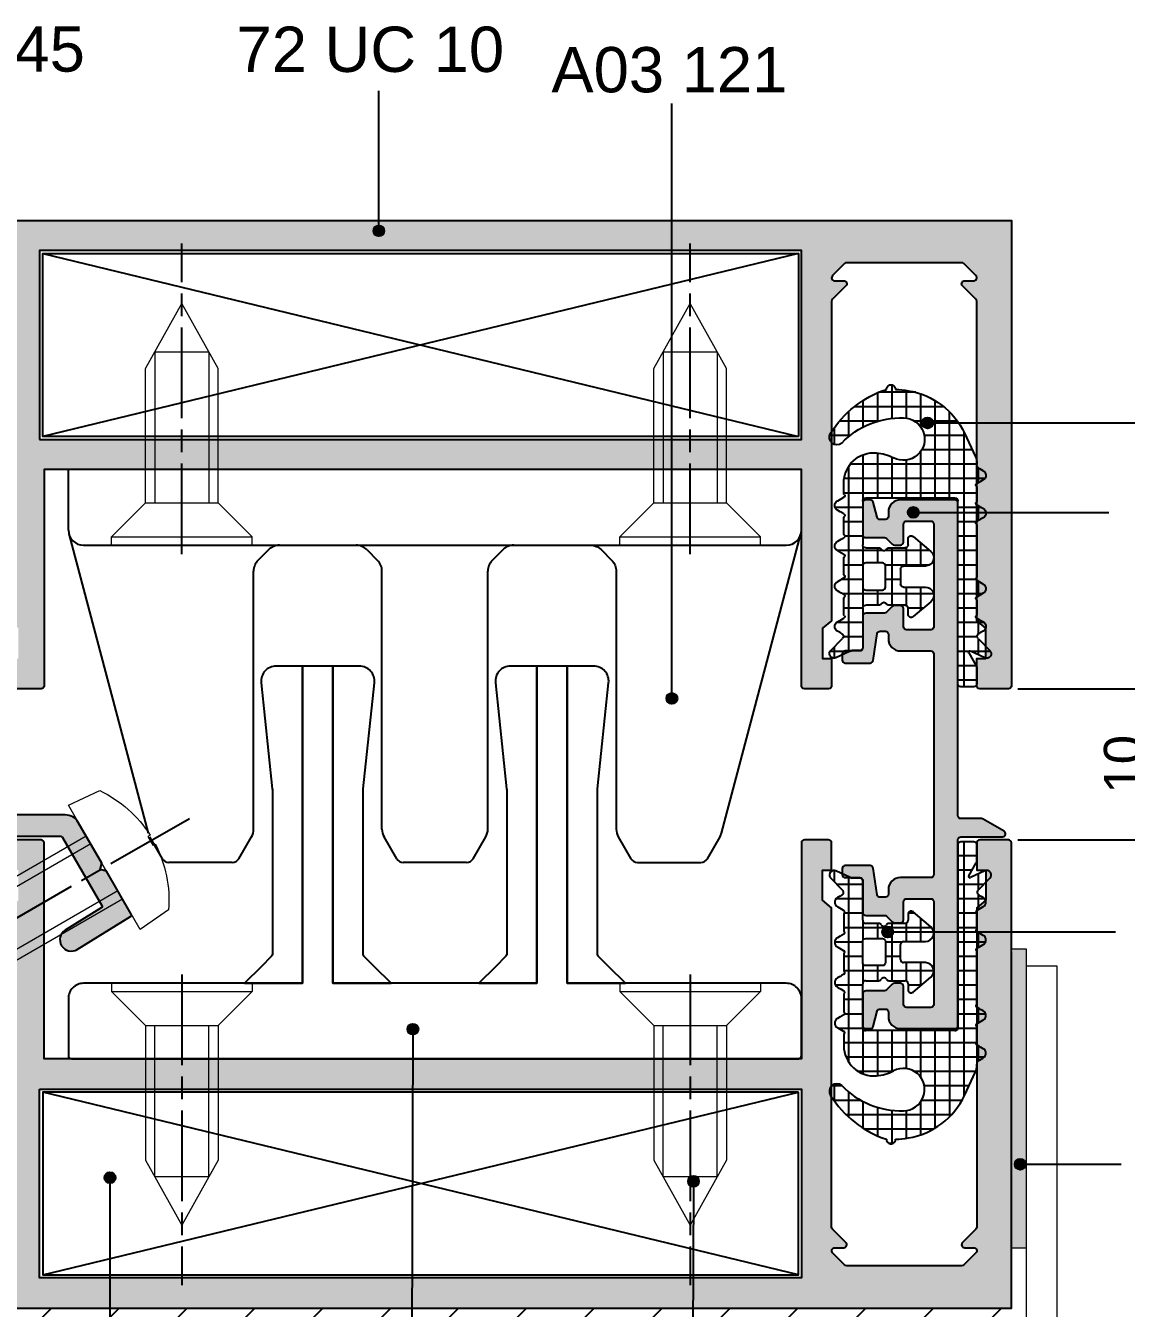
# Model space of a CAD drawing. Header units: millimetres. Extents: x -624 to 1947, y 11274 to 11571.
# Drawn here: x -85.4 to -12.6, y 11349 to 11433.9 of the extents above; entities that cross this region are included whole.
import ezdxf

# ---------------------------------------------------------------- set-up
doc = ezdxf.new("R2010")
doc.units = ezdxf.units.MM
doc.linetypes.add('AM_ISO08W050', pattern=[18, 12, -1.5, 3, -1.5])
doc.linetypes.add('AM_ISO08W050x2', pattern=[9, 6, -0.75, 1.5, -0.75])
for name, color, linetype in [('AKSESUAR', 7, 'Continuous'), ('aksesuar_k', 7, 'Continuous'), ('AM_7N', 4, 'AM_ISO08W050'), ('Antet', 7, 'Continuous'), ('FITIL', 11, 'Continuous'), ('nokta', 140, 'Continuous')]:
    doc.layers.add(name, color=color, linetype=linetype)
doc.layers.add('ZK U. 07 Norton Bant', color=250, linetype='Continuous', lineweight=15)
doc.styles.get("Standard").update_dxf_attribs({"font": 'arial.ttf'})
doc.dimstyles.new('ISO-25', dxfattribs={"dimtxt": 2.5, "dimasz": 2.5, "dimexe": 1.25, "dimexo": 0.625, "dimtad": 1, "dimtxsty": 'Standard', "dimcen": 2.5, "dimadec": 0, "dimazin": 0, "dimtfac": 1, "dimtmove": 0, "dimatfit": 3, "dimfxl": 1, "dimarcsym": 0})

# ---------------------------------------------------------------- blocks, each defined once
blk = doc.blocks.new('l')
at = {"color": 1, "linetype": 'Continuous', "lineweight": 15}
for p, q in [((-568.239, 12795.159), (-581.916, 12787.263)), ((-566.449, 12792.059), (-580.126, 12784.163)), ((-580.126, 12784.163), (-581.916, 12787.263))]:
    blk.add_line(p, q, dxfattribs=at)
blk.add_lwpolyline([(-568.544, 12795.688), (-581.274, 12788.338), (-583.798, 12784.109), (-578.874, 12784.181), (-566.144, 12791.531), (-568.544, 12795.688), (-569.719, 12797.723), (-567.645, 12798.69, -0.141893), (-564.311, 12795.742), (-564.465, 12795.653), (-564.135, 12795.081), (-563.981, 12795.17, -0.141893), (-563.094, 12790.808), (-564.969, 12789.496), (-566.144, 12791.531)], format="xyb", dxfattribs=at)
blk = doc.blocks.new('*D125')
at = {"color": 0, "lineweight": -2}
for p, q in [((-19.795, 11389.989), (-9.694, 11389.989)), ((-10.944, 11382.489), (-10.944, 11387.489)), ((-19.795, 11379.989), (-9.694, 11379.989))]:
    blk.add_line(p, q, dxfattribs=at)
at = {"color": 0}
for points in [[(-10.527, 11387.489), (-11.36, 11387.489), (-10.944, 11389.989)], [(-11.36, 11382.489), (-10.527, 11382.489), (-10.944, 11379.989)]]:
    blk.add_solid(points, dxfattribs=at)
at = {"layer": 'Defpoints', "color": 0}
for p in [(-20.42, 11389.989), (-10.944, 11389.989), (-20.42, 11379.989)]:
    blk.add_point(p, dxfattribs=at)
at = {"color": 0, "insert": (-12.845, 11384.989), "char_height": 2.5, "attachment_point": 5, "rotation": 90}
blk.add_mtext('10', dxfattribs=at)
blk = doc.blocks.new('83')
at = {"color": 1, "linetype": 'Continuous', "lineweight": 15}
for p, q in [((-576.18, 12794.347), (-573.78, 12798.647)), ((-571.38, 12794.347), (-573.78, 12798.647)), ((-575.57, 12795.44), (-575.57, 12785.447)), ((-575.57, 12795.44), (-571.99, 12795.44)), ((-571.99, 12795.44), (-571.99, 12785.447)), ((-576.18, 12785.447), (-576.18, 12794.347)), ((-571.38, 12785.447), (-571.38, 12794.347)), ((-576.18, 12785.447), (-578.43, 12783.197)), ((-576.18, 12785.447), (-571.38, 12785.447)), ((-571.38, 12785.447), (-569.13, 12783.197)), ((-578.43, 12783.197), (-569.13, 12783.197)), ((-578.43, 12782.647), (-578.43, 12783.197)), ((-578.43, 12782.647), (-569.13, 12782.647)), ((-569.13, 12782.647), (-569.13, 12783.197))]:
    blk.add_line(p, q, dxfattribs=at)
blk = doc.blocks.new('F06050')
at = {"layer": 'FITIL'}
h = blk.add_hatch(dxfattribs=at)
h.set_pattern_fill('NET', color=256, scale=0.3, angle=90, style=0)
h.set_pattern_definition([(90, (67.23765, 22865.2147), (0.9525, 6e-17), []), (7e-15, (67.23765, 22865.2147), (1e-16, -0.9525), [])])
h.paths.add_polyline_path([(-638.136, 11461.728, -0.247183), (-635.317, 11458.018, -0.030584), (-635.229, 11457.167, -1.021663), (-635.229, 11456.568, -0.173102), (-638.134, 11452.866, -0.859224), (-638.782, 11453.614, 0.212622), (-637.122, 11457.696, 1.28004), (-639.758, 11457.039, -0.103308), (-639.427, 11455.9, -0.436971), (-641.421, 11453.746), (-642.102, 11453.746, -0.162003), (-642.221, 11453.786, 0.443891), (-642.367, 11453.758, 0.00929), (-642.369, 11453.754), (-642.475, 11453.571), (-642.604, 11453.347), (-642.619, 11453.321, -0.57735), (-643.225, 11453.321), (-643.326, 11453.497), (-643.369, 11453.571), (-643.384, 11453.596), (-643.475, 11453.754, 0.00929), (-643.477, 11453.758, 0.443891), (-643.623, 11453.786, -0.162003), (-643.743, 11453.746), (-644.782, 11453.746, -0.162003), (-644.901, 11453.786, 0.443891), (-645.047, 11453.758, 0.00929), (-645.049, 11453.754), (-645.155, 11453.571), (-645.284, 11453.347), (-645.299, 11453.321, -0.57735), (-645.905, 11453.321), (-646.006, 11453.497), (-646.049, 11453.571), (-646.064, 11453.596), (-646.155, 11453.754, 0.00929), (-646.157, 11453.758, 0.443891), (-646.303, 11453.786, -0.162003), (-646.423, 11453.746), (-647.442, 11453.746, -0.162003), (-647.561, 11453.786, 0.443891), (-647.707, 11453.758, 0.00929), (-647.709, 11453.754), (-647.815, 11453.571), (-647.944, 11453.347), (-647.959, 11453.321, -0.57735), (-648.565, 11453.321), (-648.666, 11453.497), (-648.709, 11453.571), (-648.724, 11453.596), (-648.815, 11453.754, 0.00929), (-648.817, 11453.758, 0.443891), (-648.963, 11453.786, -0.162003), (-649.083, 11453.746), (-650.102, 11453.746, -0.162003), (-650.221, 11453.786, 0.443891), (-650.367, 11453.758, 0.00929), (-650.369, 11453.754), (-650.475, 11453.571), (-650.604, 11453.347), (-650.619, 11453.321, -0.57735), (-651.225, 11453.321), (-651.326, 11453.497), (-651.369, 11453.571), (-651.384, 11453.596, 0.098243), (-651.461, 11453.684, 0.374563), (-651.723, 11453.668), (-652.559, 11452.845, -0.753554), (-652.994, 11453.223), (-652.55, 11454.175, 0.109518), (-652.522, 11454.302), (-652.522, 11454.796, -0.414214), (-652.322, 11454.996), (-649.722, 11454.996, 0.414214), (-649.522, 11455.196), (-649.522, 11456.05, -0.267949), (-649.422, 11456.223, 0.57735), (-649.422, 11456.569, -0.267949), (-649.522, 11456.743), (-649.522, 11457.796, 0.414214), (-649.722, 11457.996), (-650.122, 11457.996, -0.63707), (-650.275, 11458.325), (-649.289, 11459.501, -0.700208), (-648.322, 11459.149), (-648.322, 11457.696, 0.414214), (-648.122, 11457.496), (-647.122, 11457.496, 0.414214), (-646.922, 11457.696), (-646.922, 11459.149, -0.700208), (-645.956, 11459.501), (-644.969, 11458.325, -0.63707), (-645.122, 11457.996), (-645.522, 11457.996, 0.414214), (-645.722, 11457.796), (-645.722, 11456.743, -0.267949), (-645.822, 11456.569, 0.57735), (-645.822, 11456.223, -0.267949), (-645.722, 11456.05), (-645.722, 11455.196, 0.414214), (-645.522, 11454.996), (-642.622, 11454.996, 0.414214), (-642.422, 11455.196), (-642.422, 11461.096, 0.414214), (-642.622, 11461.296), (-654.722, 11461.296, -0.414214), (-654.922, 11461.496), (-654.922, 11462.346, -0.414214), (-654.722, 11462.546), (-653.682, 11462.546, -0.131652), (-653.532, 11462.506), (-652.669, 11462.008, 0.73323), (-652.55, 11462.117), (-652.994, 11463.069, -0.8391), (-652.51, 11463.408), (-651.726, 11462.624, 0.370786), (-651.466, 11462.605, 0.103445), (-651.384, 11462.696), (-651.369, 11462.722), (-651.326, 11462.796), (-651.225, 11462.971, -0.57735), (-650.619, 11462.971), (-650.604, 11462.946), (-650.475, 11462.722), (-650.369, 11462.538, 0.00929), (-650.367, 11462.535, 0.443891), (-650.221, 11462.506, -0.162003), (-650.102, 11462.546), (-649.243, 11462.546, -0.162003), (-649.123, 11462.506, 0.443891), (-648.977, 11462.535, 0.00929), (-648.975, 11462.538), (-648.884, 11462.696), (-648.869, 11462.722), (-648.826, 11462.796), (-648.725, 11462.971, -0.57735), (-648.119, 11462.971), (-648.104, 11462.946), (-647.975, 11462.722), (-647.869, 11462.538, 0.00929), (-647.867, 11462.535, 0.443891), (-647.721, 11462.506, -0.162003), (-647.602, 11462.546), (-644.243, 11462.546, -0.162003), (-644.123, 11462.506, 0.443891), (-643.977, 11462.535, 0.00929), (-643.975, 11462.538), (-643.884, 11462.696), (-643.869, 11462.722), (-643.826, 11462.796), (-643.725, 11462.971, -0.57735), (-643.119, 11462.971), (-643.104, 11462.946), (-642.975, 11462.722), (-642.869, 11462.538, 0.00929), (-642.867, 11462.535, 0.443891), (-642.721, 11462.506, -0.162003), (-642.602, 11462.546), (-641.743, 11462.546, -0.162003), (-641.623, 11462.506, 0.443891), (-641.477, 11462.535, 0.00929), (-641.475, 11462.538), (-641.384, 11462.696), (-641.369, 11462.722), (-641.326, 11462.796), (-641.225, 11462.971, -0.57735), (-640.619, 11462.971), (-640.604, 11462.946), (-640.475, 11462.722), (-640.46, 11462.696, 0.267949), (-640.2, 11462.546), (-640.113, 11462.546, -0.109518), (-639.69, 11462.453)])
h.paths.add_polyline_path([(-648.522, 11455.196, 0.414214), (-648.322, 11454.996), (-646.922, 11454.996, 0.414214), (-646.722, 11455.196), (-646.722, 11456.296, 0.414214), (-646.922, 11456.496), (-648.322, 11456.496, 0.414214), (-648.522, 11456.296)], flags=16)
for p, q in [((-652.994, 11463.069), (-652.55, 11462.117)), ((-651.726, 11462.624), (-652.51, 11463.408)), ((-651.225, 11462.971), (-651.326, 11462.796)), ((-650.604, 11462.946), (-650.619, 11462.971)), ((-648.725, 11462.971), (-648.826, 11462.796)), ((-648.104, 11462.946), (-648.119, 11462.971)), ((-643.725, 11462.971), (-643.826, 11462.796)), ((-643.104, 11462.946), (-643.119, 11462.971)), ((-641.225, 11462.971), (-641.326, 11462.796)), ((-640.604, 11462.946), (-640.619, 11462.971)), ((-654.922, 11462.346), (-654.922, 11461.496)), ((-653.682, 11462.546), (-654.722, 11462.546)), ((-652.669, 11462.008), (-653.532, 11462.506)), ((-651.369, 11462.722), (-651.384, 11462.696)), ((-651.326, 11462.796), (-651.369, 11462.722)), ((-650.475, 11462.722), (-650.604, 11462.946)), ((-650.369, 11462.538), (-650.475, 11462.722)), ((-649.243, 11462.546), (-650.102, 11462.546)), ((-648.884, 11462.696), (-648.975, 11462.538)), ((-648.869, 11462.722), (-648.884, 11462.696)), ((-648.826, 11462.796), (-648.869, 11462.722)), ((-647.975, 11462.722), (-648.104, 11462.946)), ((-647.869, 11462.538), (-647.975, 11462.722)), ((-644.243, 11462.546), (-647.602, 11462.546)), ((-643.884, 11462.696), (-643.975, 11462.538)), ((-643.869, 11462.722), (-643.884, 11462.696)), ((-643.826, 11462.796), (-643.869, 11462.722)), ((-642.975, 11462.722), (-643.104, 11462.946)), ((-642.869, 11462.538), (-642.975, 11462.722)), ((-641.743, 11462.546), (-642.602, 11462.546)), ((-641.384, 11462.696), (-641.475, 11462.538)), ((-641.369, 11462.722), (-641.384, 11462.696)), ((-641.326, 11462.796), (-641.369, 11462.722)), ((-640.475, 11462.722), (-640.604, 11462.946)), ((-640.46, 11462.696), (-640.475, 11462.722)), ((-640.113, 11462.546), (-640.2, 11462.546)), ((-638.136, 11461.728), (-639.69, 11462.453)), ((-654.722, 11461.296), (-642.622, 11461.296)), ((-642.422, 11461.096), (-642.422, 11455.196)), ((-649.289, 11459.501), (-650.275, 11458.325)), ((-648.322, 11457.696), (-648.322, 11459.149)), ((-646.922, 11459.149), (-646.922, 11457.696)), ((-644.969, 11458.325), (-645.956, 11459.501)), ((-650.122, 11457.996), (-649.722, 11457.996)), ((-645.522, 11457.996), (-645.122, 11457.996)), ((-649.522, 11457.796), (-649.522, 11456.743)), ((-647.122, 11457.496), (-648.122, 11457.496)), ((-645.722, 11456.743), (-645.722, 11457.796)), ((-649.522, 11456.05), (-649.522, 11455.196)), ((-645.722, 11455.196), (-645.722, 11456.05)), ((-652.522, 11454.796), (-652.522, 11454.302)), ((-649.722, 11454.996), (-652.322, 11454.996)), ((-642.622, 11454.996), (-645.522, 11454.996)), ((-652.55, 11454.175), (-652.994, 11453.223)), ((-652.559, 11452.845), (-651.723, 11453.668)), ((-650.475, 11453.571), (-650.369, 11453.754)), ((-650.102, 11453.746), (-649.083, 11453.746)), ((-648.815, 11453.754), (-648.724, 11453.596)), ((-647.815, 11453.571), (-647.709, 11453.754)), ((-647.442, 11453.746), (-646.423, 11453.746)), ((-646.155, 11453.754), (-646.064, 11453.596)), ((-645.155, 11453.571), (-645.049, 11453.754)), ((-644.782, 11453.746), (-643.743, 11453.746)), ((-643.475, 11453.754), (-643.384, 11453.596)), ((-642.475, 11453.571), (-642.369, 11453.754)), ((-642.102, 11453.746), (-641.421, 11453.746)), ((-651.384, 11453.596), (-651.369, 11453.571)), ((-651.369, 11453.571), (-651.326, 11453.497)), ((-651.326, 11453.497), (-651.225, 11453.321)), ((-650.619, 11453.321), (-650.604, 11453.347)), ((-650.604, 11453.347), (-650.475, 11453.571)), ((-648.724, 11453.596), (-648.709, 11453.571)), ((-648.709, 11453.571), (-648.666, 11453.497)), ((-648.666, 11453.497), (-648.565, 11453.321)), ((-647.959, 11453.321), (-647.944, 11453.347)), ((-647.944, 11453.347), (-647.815, 11453.571)), ((-646.064, 11453.596), (-646.049, 11453.571)), ((-646.049, 11453.571), (-646.006, 11453.497)), ((-646.006, 11453.497), (-645.905, 11453.321)), ((-645.299, 11453.321), (-645.284, 11453.347)), ((-645.284, 11453.347), (-645.155, 11453.571)), ((-643.384, 11453.596), (-643.369, 11453.571)), ((-643.369, 11453.571), (-643.326, 11453.497)), ((-643.326, 11453.497), (-643.225, 11453.321)), ((-642.619, 11453.321), (-642.604, 11453.347)), ((-642.604, 11453.347), (-642.475, 11453.571))]:
    blk.add_line(p, q, dxfattribs=at)
blk.add_lwpolyline([(-646.922, 11454.996), (-648.322, 11454.996, -0.414214), (-648.522, 11455.196), (-648.522, 11456.296, -0.414214), (-648.322, 11456.496), (-646.922, 11456.496, -0.414214), (-646.722, 11456.296), (-646.722, 11455.196, -0.414214)], format="xyb", close=True, dxfattribs=at)
for centre, radius, start, end in [((-652.722, 11463.196), 0.3, 45, 205), ((-650.922, 11462.796), 0.35, 30, 150), ((-648.422, 11462.796), 0.35, 30, 150), ((-643.422, 11462.796), 0.35, 30, 150), ((-640.922, 11462.796), 0.35, 30, 150), ((-654.722, 11462.346), 0.2, 90, 180), ((-653.682, 11462.246), 0.3, 60, 90), ((-652.626, 11462.081), 0.0845, 240, 25), ((-651.584, 11462.766), 0.2, 225, 306.37628), ((-651.644, 11462.846), 0.3, 306.37628, 330), ((-650.281, 11462.586), 0.1, 208.93546, 211.06454), ((-650.281, 11462.586), 0.1, 211.06454, 306.80862), ((-650.102, 11462.346), 0.2, 90, 126.80862), ((-649.243, 11462.346), 0.2, 53.19138, 90), ((-649.063, 11462.586), 0.1, 233.19138, 328.93546), ((-649.063, 11462.586), 0.1, 328.93546, 331.06454), ((-647.781, 11462.586), 0.1, 208.93546, 211.06454), ((-647.781, 11462.586), 0.1, 211.06454, 306.80862), ((-647.602, 11462.346), 0.2, 90, 126.80862), ((-644.243, 11462.346), 0.2, 53.19138, 90), ((-644.063, 11462.586), 0.1, 233.19138, 328.93546), ((-644.063, 11462.586), 0.1, 328.93546, 331.06454), ((-642.781, 11462.586), 0.1, 208.93546, 211.06454), ((-642.781, 11462.586), 0.1, 211.06454, 306.80862), ((-642.602, 11462.346), 0.2, 90, 126.80862), ((-641.743, 11462.346), 0.2, 53.19138, 90), ((-641.563, 11462.586), 0.1, 233.19138, 328.93546), ((-641.563, 11462.586), 0.1, 328.93546, 331.06454), ((-640.2, 11462.846), 0.3, 210, 270), ((-640.113, 11461.546), 1, 65, 90), ((-654.722, 11461.496), 0.2, 180, 270), ((-642.622, 11461.096), 0.2, 0, 90), ((-640.249, 11457.196), 5, 9.46298, 65), ((-648.869, 11459.149), 0.547, 0, 140), ((-646.375, 11459.149), 0.547, 40, 180), ((-638.522, 11457.696), 1.4, 0, 208.00853), ((-650.122, 11458.196), 0.2, 140, 270), ((-649.722, 11457.796), 0.2, 0, 90), ((-645.522, 11457.796), 0.2, 90, 180), ((-645.122, 11458.196), 0.2, 270, 40), ((-642.222, 11456.867), 7, 2.45572, 9.46298), ((-648.122, 11457.696), 0.2, 180, 270), ((-647.122, 11457.696), 0.2, 270, 360), ((-642.318, 11455.677), 2.9, 4.4157, 28.00853), ((-642.535, 11457.518), 5.416, 313.87317, 1.88747), ((-635.222, 11456.867), 0.3, 268.77214, 91.22786), ((-649.322, 11456.743), 0.2, 180, 240), ((-649.322, 11456.05), 0.2, 120, 180), ((-649.522, 11456.396), 0.2, 300, 60), ((-645.722, 11456.396), 0.2, 120, 240), ((-645.922, 11456.743), 0.2, 300, 360), ((-645.922, 11456.05), 0.2, 0, 60), ((-641.867, 11458.788), 7, 302.22312, 341.50594), ((-641.421, 11455.746), 2, 270, 4.4157), ((-652.322, 11454.796), 0.2, 90, 180), ((-649.722, 11455.196), 0.2, 270, 0), ((-645.522, 11455.196), 0.2, 180, 270), ((-642.622, 11455.196), 0.2, 270, 0), ((-652.822, 11454.302), 0.3, 335, 360), ((-651.583, 11453.526), 0.2, 52.4436, 134.5799), ((-651.644, 11453.446), 0.3, 30, 52.4436), ((-650.281, 11453.706), 0.1, 148.93546, 151.06454), ((-650.281, 11453.706), 0.1, 53.19138, 148.93546), ((-650.102, 11453.946), 0.2, 233.19138, 270), ((-649.083, 11453.946), 0.2, 270, 306.80862), ((-648.903, 11453.706), 0.1, 31.06454, 126.80862), ((-648.903, 11453.706), 0.1, 28.93546, 31.06454), ((-647.621, 11453.706), 0.1, 148.93546, 151.06454), ((-647.621, 11453.706), 0.1, 53.19138, 148.93546), ((-647.442, 11453.946), 0.2, 233.19138, 270), ((-646.423, 11453.946), 0.2, 270, 306.80862), ((-646.243, 11453.706), 0.1, 31.06454, 126.80862), ((-646.243, 11453.706), 0.1, 28.93546, 31.06454), ((-644.961, 11453.706), 0.1, 148.93546, 151.06454), ((-644.961, 11453.706), 0.1, 53.19138, 148.93546), ((-644.782, 11453.946), 0.2, 233.19138, 270), ((-643.743, 11453.946), 0.2, 270, 306.80862), ((-643.563, 11453.706), 0.1, 31.06454, 126.80862), ((-643.563, 11453.706), 0.1, 28.93546, 31.06454), ((-642.281, 11453.706), 0.1, 148.93546, 151.06454), ((-642.281, 11453.706), 0.1, 53.19138, 148.93546), ((-642.102, 11453.946), 0.2, 233.19138, 270), ((-652.722, 11453.096), 0.3, 155, 303), ((-650.922, 11453.496), 0.35, 210, 330), ((-648.262, 11453.496), 0.35, 210, 330), ((-645.602, 11453.496), 0.35, 210, 330), ((-642.922, 11453.496), 0.35, 210, 330), ((-638.401, 11453.289), 0.5, 139.54332, 302.22312)]:
    blk.add_arc(centre, radius, start, end, dxfattribs=at)

msp = doc.modelspace()

# ---------------------------------------------------------------- hatches: boundary and pattern name
for points in [[(-80.402, 11378.437), (-81.962, 11381.139, 0.267949), (-82.828, 11381.639), (-91.87, 11381.639), (-91.87, 11389.589, -0.414214), (-91.47, 11389.989), (-89.37, 11389.989, 0.414214), (-89.17, 11390.189), (-89.17, 11391.689, 0.414214), (-89.67, 11392.189), (-90.07, 11392.189, 0.414214), (-90.27, 11391.989), (-90.27, 11391.289, -0.414214), (-90.47, 11391.089), (-91.77, 11391.089, -0.414214), (-91.97, 11391.289), (-91.97, 11397.089, -0.414214), (-91.77, 11397.289), (-90.47, 11397.289, -0.414214), (-90.27, 11397.089), (-90.27, 11396.389, 0.414214), (-90.07, 11396.189), (-89.67, 11396.189, 0.414214), (-89.17, 11396.689), (-89.17, 11398.189, 0.414214), (-89.37, 11398.389), (-91.87, 11398.389, -0.414214), (-92.07, 11398.589), (-92.07, 11400.489, -0.414214), (-91.87, 11400.689), (-89.37, 11400.689, 0.414214), (-89.17, 11400.889), (-89.17, 11401.889, 0.414214), (-89.37, 11402.089), (-93.27, 11402.089, 0.414214), (-93.47, 11401.889), (-93.47, 11379.839), (-95.07, 11379.839, 0.440011), (-95.27, 11379.622), (-95.182, 11378.622, 0.388879), (-94.983, 11378.439), (-93.47, 11378.439), (-93.47, 11368.439, -0.414214), (-93.67, 11368.239), (-95.07, 11368.239, 1), (-95.07, 11366.639), (-87.57, 11366.639, 0.440011), (-86.773, 11367.509), (-86.897, 11368.927, 0.388879), (-87.894, 11369.839), (-87.97, 11369.839, 0.414214), (-88.17, 11369.639), (-88.17, 11368.239), (-91.67, 11368.239), (-91.67, 11379.839), (-88.17, 11379.839), (-88.17, 11376.639, 0.414214), (-87.97, 11376.439), (-87.502, 11376.439, 0.198912), (-86.795, 11376.732), (-86.229, 11377.298, 0.414214), (-86.229, 11377.581), (-86.712, 11378.064, -0.198912), (-86.77, 11378.205), (-86.77, 11380.039, -0.414214), (-86.57, 11380.239), (-83.174, 11380.239, -0.267949), (-83.001, 11380.139), (-80.402, 11375.637, -0.405819), (-80.443, 11375.475), (-82.822, 11374.009, 1), (-82.034, 11372.732), (-78.5, 11374.911, 0.405819), (-78.459, 11375.073), (-80.102, 11377.918), (-80.511, 11378.027)], [(-23.766, 11381.589), (-23.766, 11402.289, 0.414214), (-23.966, 11402.489), (-27.566, 11402.489, 0.414214), (-28.366, 11401.689), (-28.366, 11401.389, -0.414214), (-28.566, 11401.189), (-28.912, 11401.189, -0.339861), (-29.106, 11401.338), (-29.373, 11402.341, 0.339861), (-29.566, 11402.489), (-29.866, 11402.489, 0.414214), (-30.066, 11402.289), (-30.066, 11400.189, 0.414214), (-29.866, 11399.989), (-28.632, 11399.989, -0.198912), (-28.49, 11399.931), (-28.108, 11399.548, 0.198912), (-27.966, 11399.489), (-27.566, 11399.489, 0.414214), (-27.366, 11399.689), (-27.366, 11400.889, -0.414214), (-27.166, 11401.089), (-25.566, 11401.089, -0.414214), (-25.366, 11400.889), (-25.366, 11394.089, -0.414214), (-25.566, 11393.889), (-27.166, 11393.889, -0.414214), (-27.366, 11394.089), (-27.366, 11395.289, 0.414214), (-27.566, 11395.489), (-27.966, 11395.489, 0.198912), (-28.108, 11395.431), (-28.49, 11395.048, -0.198912), (-28.632, 11394.989), (-29.866, 11394.989, 0.414214), (-30.066, 11394.789), (-30.066, 11392.689, -0.414214), (-30.266, 11392.489), (-31.216, 11392.489, 0.414214), (-31.416, 11392.289), (-31.416, 11391.889, 0.414214), (-31.216, 11391.689), (-29.581, 11391.689, 0.369603), (-29.384, 11391.859), (-29.106, 11393.641, -0.339861), (-28.912, 11393.789), (-28.566, 11393.789, -0.414214), (-28.366, 11393.589), (-28.366, 11393.289, 0.414214), (-27.566, 11392.489), (-25.566, 11392.489, -0.414214), (-25.366, 11392.289), (-25.366, 11377.689, -0.414214), (-25.566, 11377.489), (-27.566, 11377.489, 0.414214), (-28.366, 11376.689), (-28.366, 11376.389, -0.414214), (-28.566, 11376.189), (-28.912, 11376.189, -0.339861), (-29.106, 11376.338), (-29.384, 11378.12, 0.369603), (-29.581, 11378.289), (-31.216, 11378.289, 0.414214), (-31.416, 11378.089), (-31.416, 11377.689, 0.414214), (-31.216, 11377.489), (-30.266, 11377.489, -0.414214), (-30.066, 11377.289), (-30.066, 11375.189, 0.414214), (-29.866, 11374.989), (-28.632, 11374.989, -0.198912), (-28.49, 11374.931), (-28.108, 11374.548, 0.198912), (-27.966, 11374.489), (-27.566, 11374.489, 0.414214), (-27.366, 11374.689), (-27.366, 11375.889, -0.414214), (-27.166, 11376.089), (-25.566, 11376.089, -0.414214), (-25.366, 11375.889), (-25.366, 11369.089, -0.414214), (-25.566, 11368.889), (-27.166, 11368.889, -0.414214), (-27.366, 11369.089), (-27.366, 11370.289, 0.414214), (-27.566, 11370.489), (-27.966, 11370.489, 0.198912), (-28.108, 11370.431), (-28.49, 11370.048, -0.198912), (-28.632, 11369.989), (-29.866, 11369.989, 0.414214), (-30.066, 11369.789), (-30.066, 11367.689, 0.414214), (-29.866, 11367.489), (-29.566, 11367.489, 0.339861), (-29.373, 11367.638), (-29.106, 11368.641, -0.339861), (-28.912, 11368.789), (-28.566, 11368.789, -0.414214), (-28.366, 11368.589), (-28.366, 11368.289, 0.414214), (-27.566, 11367.489), (-23.966, 11367.489, 0.414214), (-23.766, 11367.689), (-23.766, 11379.989, -0.414214), (-23.566, 11380.189), (-20.816, 11380.189, 0.767327), (-20.716, 11380.563), (-22.102, 11381.363, 0.131652), (-22.202, 11381.389), (-23.566, 11381.389, -0.414214)]]:
    msp.add_hatch(color=9).paths.add_polyline_path(points)
h = msp.add_hatch()
h.set_pattern_fill('ANSI31', color=256)
h.set_pattern_definition([(45, (501.4025, -1257.8614), (-2.245064, 2.245064), [])])
h.paths.add_polyline_path([(-19.236, 11348.989), (-130.02, 11348.989), (-130.02, 11341.487), (-19.236, 11341.487)])
at = {"layer": 'AKSESUAR', "linetype": 'ByBlock'}
h = msp.add_hatch(color=30, dxfattribs=at)
h.paths.add_polyline_path([(-20.22, 11390.189), (-20.22, 11420.989), (-130.02, 11420.989, 0.414214), (-130.22, 11420.789), (-130.22, 11419.105, 0.267949), (-130.12, 11418.932), (-129.92, 11418.816, 0.131652), (-129.82, 11418.789), (-129.42, 11418.789, 0.414214), (-129.22, 11418.989), (-129.22, 11419.585, -0.50381), (-128.833, 11419.872, -0.740532), (-128.833, 11414.707, -0.50381), (-129.22, 11414.994), (-129.22, 11415.589, 0.414214), (-129.42, 11415.789), (-129.82, 11415.789, 0.131652), (-129.92, 11415.763), (-130.12, 11415.647, 0.267949), (-130.22, 11415.474), (-130.22, 11398.689, 0.414214), (-130.02, 11398.489), (-129.533, 11398.489), (-129.22, 11398.989), (-128.908, 11398.489), (-127.733, 11398.489), (-127.42, 11398.989), (-127.108, 11398.489), (-125.933, 11398.489), (-125.62, 11398.989), (-125.308, 11398.489), (-124.133, 11398.489), (-123.82, 11398.989), (-123.508, 11398.489), (-122.82, 11398.489, 0.198912), (-122.679, 11398.548), (-121.996, 11399.231, -0.198912), (-121.855, 11399.289), (-120.52, 11399.289, -0.414214), (-119.52, 11398.289), (-119.52, 11395.489, -0.414214), (-120.52, 11394.489), (-122.608, 11394.489), (-122.92, 11393.989), (-123.233, 11394.489), (-124.408, 11394.489), (-124.72, 11393.989), (-125.033, 11394.489), (-126.208, 11394.489), (-126.52, 11393.989), (-126.833, 11394.489), (-128.008, 11394.489), (-128.32, 11393.989), (-128.633, 11394.489), (-129.72, 11394.489), (-130.22, 11393.989), (-130.22, 11390.189, 0.414214), (-130.02, 11389.989), (-129.02, 11389.989, 0.414214), (-128.82, 11390.189), (-128.82, 11392.289, -0.420959), (-128.616, 11392.489), (-119.909, 11392.289, -0.4075), (-119.42, 11391.789), (-119.42, 11390.189, 0.414214), (-119.22, 11389.989), (-116.82, 11389.989, 0.267949), (-116.647, 11390.089), (-116.547, 11390.263, 0.131652), (-116.52, 11390.363), (-116.52, 11390.789, 0.414214), (-116.72, 11390.989), (-117.82, 11390.989, -0.414214), (-118.02, 11391.189), (-118.02, 11392.777, -0.104964), (-117.934, 11393.183), (-117.207, 11394.82, 0.104964), (-117.12, 11395.226), (-117.12, 11398.689, -0.414214), (-116.92, 11398.889), (-110.22, 11398.889, -0.414214), (-110.02, 11398.689), (-110.02, 11391.189, -0.414214), (-110.22, 11390.989), (-111.32, 11390.989, 0.414214), (-111.52, 11390.789), (-111.52, 11390.363, 0.131652), (-111.494, 11390.263), (-111.394, 11390.089, 0.267949), (-111.22, 11389.989), (-108.22, 11389.989, 0.414214), (-108.02, 11390.189), (-108.02, 11391.989), (-108.62, 11391.989), (-108.62, 11393.989), (-108.02, 11394.493), (-108.02, 11415.624, -0.198912), (-107.962, 11415.765), (-107.079, 11416.648, 0.668179), (-107.22, 11416.989), (-107.82, 11416.989, -0.668179), (-107.962, 11417.331), (-107.162, 11418.131, -0.198912), (-107.02, 11418.189), (-99.42, 11418.189, -0.198912), (-99.279, 11418.131), (-98.479, 11417.331, -0.668179), (-98.62, 11416.989), (-99.22, 11416.989, 0.668179), (-99.362, 11416.648), (-98.479, 11415.765, -0.198912), (-98.42, 11415.624), (-98.42, 11394.493), (-97.82, 11393.989), (-97.82, 11391.989), (-98.42, 11391.989), (-98.42, 11390.189, 0.414214), (-98.22, 11389.989), (-96.32, 11389.989, 0.414214), (-96.12, 11390.189), (-96.12, 11391.989), (-96.72, 11391.989), (-96.72, 11393.989), (-96.12, 11394.493), (-96.12, 11415.624, -0.198912), (-96.062, 11415.765), (-95.179, 11416.648, 0.668179), (-95.32, 11416.989), (-95.92, 11416.989, -0.668179), (-96.062, 11417.331), (-95.262, 11418.131, -0.198912), (-95.12, 11418.189), (-87.52, 11418.189, -0.198912), (-87.379, 11418.131), (-86.579, 11417.331, -0.668179), (-86.72, 11416.989), (-87.32, 11416.989, 0.668179), (-87.462, 11416.648), (-86.579, 11415.765, -0.198912), (-86.52, 11415.624), (-86.52, 11394.493), (-85.92, 11393.989), (-85.92, 11391.989), (-86.52, 11391.989), (-86.52, 11390.189, 0.414214), (-86.32, 11389.989), (-84.42, 11389.989, 0.414214), (-84.22, 11390.189), (-84.22, 11404.489), (-34.12, 11404.489), (-34.12, 11390.189, 0.414214), (-33.92, 11389.989), (-32.32, 11389.989, 0.414214), (-32.12, 11390.189), (-32.12, 11391.989), (-32.72, 11391.989), (-32.72, 11393.989), (-32.12, 11394.493), (-32.12, 11415.624, -0.198912), (-32.062, 11415.765), (-31.179, 11416.648, 0.668179), (-31.32, 11416.989), (-31.92, 11416.989, -0.668179), (-32.062, 11417.331), (-31.262, 11418.131, -0.198912), (-31.12, 11418.189), (-23.52, 11418.189, -0.198912), (-23.379, 11418.131), (-22.579, 11417.331, -0.668179), (-22.72, 11416.989), (-23.32, 11416.989, 0.668179), (-23.462, 11416.648), (-22.579, 11415.765, -0.198912), (-22.52, 11415.624), (-22.52, 11394.493), (-21.92, 11393.989), (-21.92, 11391.989), (-22.52, 11391.989), (-22.52, 11390.189, 0.414214), (-22.32, 11389.989), (-20.42, 11389.989, 0.414214)])
h.paths.add_polyline_path([(-128.22, 11400.989), (-128.22, 11412.894), (-125.12, 11412.894, 0.414214), (-124.92, 11413.094), (-124.92, 11418.789, -0.414214), (-124.72, 11418.989), (-110.42, 11418.989, -0.414214), (-110.02, 11418.589), (-110.02, 11415.052, -0.221695), (-110.163, 11414.745), (-111.949, 11413.247, 0.700208), (-111.82, 11412.894), (-110.02, 11412.894), (-110.02, 11400.989)], flags=16)
h.paths.add_polyline_path([(-84.52, 11406.489), (-84.52, 11418.989), (-34.12, 11418.989), (-34.12, 11406.489)], flags=16)
h = msp.add_hatch(color=30, dxfattribs=at)
h.paths.add_polyline_path([(-20.22, 11379.789), (-20.22, 11348.989), (-130.02, 11348.989, -0.414214), (-130.22, 11349.189), (-130.22, 11350.874, -0.267949), (-130.12, 11351.047), (-129.92, 11351.163, -0.131652), (-129.82, 11351.189), (-129.42, 11351.189, -0.414214), (-129.22, 11350.989), (-129.22, 11350.394, 0.50381), (-128.833, 11350.107, 0.740532), (-128.833, 11355.272, 0.50381), (-129.22, 11354.985), (-129.22, 11354.389, -0.414214), (-129.42, 11354.189), (-129.82, 11354.189, -0.131652), (-129.92, 11354.216), (-130.12, 11354.332, -0.267949), (-130.22, 11354.505), (-130.22, 11371.289, -0.414214), (-130.02, 11371.489), (-129.533, 11371.489), (-129.22, 11370.989), (-128.908, 11371.489), (-127.733, 11371.489), (-127.42, 11370.989), (-127.108, 11371.489), (-125.933, 11371.489), (-125.62, 11370.989), (-125.308, 11371.489), (-124.133, 11371.489), (-123.82, 11370.989), (-123.508, 11371.489), (-122.82, 11371.489, -0.198912), (-122.679, 11371.431), (-121.996, 11370.748, 0.198912), (-121.855, 11370.689), (-120.52, 11370.689, 0.414214), (-119.52, 11371.689), (-119.52, 11374.489, 0.414214), (-120.52, 11375.489), (-122.608, 11375.489), (-122.92, 11375.989), (-123.233, 11375.489), (-124.408, 11375.489), (-124.72, 11375.989), (-125.033, 11375.489), (-126.208, 11375.489), (-126.52, 11375.989), (-126.833, 11375.489), (-128.008, 11375.489), (-128.32, 11375.989), (-128.633, 11375.489), (-129.72, 11375.489), (-130.22, 11375.989), (-130.22, 11379.789, -0.414214), (-130.02, 11379.989), (-129.02, 11379.989, -0.414214), (-128.82, 11379.789), (-128.82, 11377.689, 0.420959), (-128.616, 11377.489), (-119.909, 11377.69, 0.4075), (-119.42, 11378.189), (-119.42, 11379.789, -0.414214), (-119.22, 11379.989), (-116.82, 11379.989, -0.267949), (-116.647, 11379.889), (-116.547, 11379.716, -0.131652), (-116.52, 11379.616), (-116.52, 11379.189, -0.414214), (-116.72, 11378.989), (-117.82, 11378.989, 0.414214), (-118.02, 11378.789), (-118.02, 11377.202, 0.104964), (-117.934, 11376.795), (-117.207, 11375.159, -0.104964), (-117.12, 11374.753), (-117.12, 11371.289, 0.414214), (-116.92, 11371.089), (-110.22, 11371.089, 0.414214), (-110.02, 11371.289), (-110.02, 11378.789, 0.414214), (-110.22, 11378.989), (-111.32, 11378.989, -0.414214), (-111.52, 11379.189), (-111.52, 11379.616, -0.131652), (-111.494, 11379.716), (-111.394, 11379.889, -0.267949), (-111.22, 11379.989), (-108.22, 11379.989, -0.414214), (-108.02, 11379.789), (-108.02, 11377.989), (-108.62, 11377.989), (-108.62, 11375.989), (-108.02, 11375.486), (-108.02, 11354.355, 0.198912), (-107.962, 11354.214), (-107.079, 11353.331, -0.668179), (-107.22, 11352.989), (-107.82, 11352.989, 0.668179), (-107.962, 11352.648), (-107.162, 11351.848, 0.198912), (-107.02, 11351.789), (-99.42, 11351.789, 0.198912), (-99.279, 11351.848), (-98.479, 11352.648, 0.668179), (-98.62, 11352.989), (-99.22, 11352.989, -0.668179), (-99.362, 11353.331), (-98.479, 11354.214, 0.198912), (-98.42, 11354.355), (-98.42, 11375.486), (-97.82, 11375.989), (-97.82, 11377.989), (-98.42, 11377.989), (-98.42, 11379.789, -0.414214), (-98.22, 11379.989), (-96.32, 11379.989, -0.414214), (-96.12, 11379.789), (-96.12, 11377.989), (-96.72, 11377.989), (-96.72, 11375.989), (-96.12, 11375.486), (-96.12, 11354.355, 0.198912), (-96.062, 11354.214), (-95.179, 11353.331, -0.668179), (-95.32, 11352.989), (-95.92, 11352.989, 0.668179), (-96.062, 11352.648), (-95.262, 11351.848, 0.198912), (-95.12, 11351.789), (-87.52, 11351.789, 0.198912), (-87.379, 11351.848), (-86.579, 11352.648, 0.668179), (-86.72, 11352.989), (-87.32, 11352.989, -0.668179), (-87.462, 11353.331), (-86.579, 11354.214, 0.198912), (-86.52, 11354.355), (-86.52, 11375.486), (-85.92, 11375.989), (-85.92, 11377.989), (-86.52, 11377.989), (-86.52, 11379.789, -0.414214), (-86.32, 11379.989), (-84.42, 11379.989, -0.414214), (-84.22, 11379.789), (-84.22, 11365.489), (-34.12, 11365.489), (-34.12, 11379.789, -0.414214), (-33.92, 11379.989), (-32.32, 11379.989, -0.414214), (-32.12, 11379.789), (-32.12, 11377.989), (-32.72, 11377.989), (-32.72, 11375.989), (-32.12, 11375.486), (-32.12, 11354.355, 0.198912), (-32.062, 11354.214), (-31.179, 11353.331, -0.668179), (-31.32, 11352.989), (-31.92, 11352.989, 0.668179), (-32.062, 11352.648), (-31.262, 11351.848, 0.198912), (-31.12, 11351.789), (-23.52, 11351.789, 0.198912), (-23.379, 11351.848), (-22.579, 11352.648, 0.668179), (-22.72, 11352.989), (-23.32, 11352.989, -0.668179), (-23.462, 11353.331), (-22.579, 11354.214, 0.198912), (-22.52, 11354.355), (-22.52, 11375.486), (-21.92, 11375.989), (-21.92, 11377.989), (-22.52, 11377.989), (-22.52, 11379.789, -0.414214), (-22.32, 11379.989), (-20.42, 11379.989, -0.414214)])
h.paths.add_polyline_path([(-128.22, 11368.989), (-128.22, 11357.085), (-125.12, 11357.085, -0.414214), (-124.92, 11356.885), (-124.92, 11351.189, 0.414214), (-124.72, 11350.989), (-110.42, 11350.989, 0.414214), (-110.02, 11351.389), (-110.02, 11354.927, 0.221695), (-110.163, 11355.233), (-111.949, 11356.732, -0.700208), (-111.82, 11357.085), (-110.02, 11357.085), (-110.02, 11368.989)], flags=16)
h.paths.add_polyline_path([(-84.52, 11363.489), (-84.52, 11350.989), (-34.12, 11350.989), (-34.12, 11363.489)], flags=16)
at = {"layer": 'Antet'}
h = msp.add_hatch(dxfattribs=at)
h.set_pattern_fill('LINE', color=0, scale=0.5, angle=45, style=0)
h.set_pattern_definition([(45, (964.27827, 11384.46985), (-0.044194174, 0.044194174), [])])
edge = h.paths.add_edge_path()
edge.add_arc((-62.078, 11420.298), 0.362, 0, 360)
h = msp.add_hatch(dxfattribs=at)
h.set_pattern_fill('LINE', color=0, scale=0.5, angle=45, style=0)
h.set_pattern_definition([(45, (1000.57954, 11371.75408), (-0.044194174, 0.044194174), [])])
edge = h.paths.add_edge_path()
edge.add_arc((-25.777, 11407.583), 0.362, 0, 360)
h = msp.add_hatch(color=0, dxfattribs=at)
h.set_gradient(color1=(77, 0, 0))
edge = h.paths.add_edge_path()
edge.add_arc((-26.72, 11401.662), 0.362, 0, 360)
h = msp.add_hatch(dxfattribs=at)
h.set_pattern_fill('LINE', color=0, scale=0.5, angle=45, style=0)
h.set_pattern_definition([(45, (983.66453, 11353.51859), (-0.044194174, 0.044194174), [])])
edge = h.paths.add_edge_path()
edge.add_arc((-42.692, 11389.347), 0.362, 0, 360)
h = msp.add_hatch(dxfattribs=at)
h.set_pattern_fill('LINE', color=0, scale=0.5, angle=45, style=0)
h.set_pattern_definition([(45, (997.950546, 11338.059514), (-0.044194174, 0.044194174), [])])
edge = h.paths.add_edge_path()
edge.add_arc((-28.406, 11373.888), 0.362, 0, 360)
h = msp.add_hatch(dxfattribs=at)
h.set_pattern_fill('LINE', color=0, scale=0.5, angle=45, style=0)
h.set_pattern_definition([(45, (966.528125, 11331.627144), (-0.044194174, 0.044194174), [])])
edge = h.paths.add_edge_path()
edge.add_arc((-59.828, 11367.456), 0.362, 0, 360)
h = msp.add_hatch(dxfattribs=at)
h.set_pattern_fill('LINE', color=0, scale=0.5, angle=45, style=0)
h.set_pattern_definition([(45, (1006.708826, 11322.68676), (-0.044194174, 0.044194174), [])])
edge = h.paths.add_edge_path()
edge.add_arc((-19.647, 11358.515), 0.362, 0, 360)
h = msp.add_hatch(dxfattribs=at)
h.set_pattern_fill('LINE', color=0, scale=0.5, angle=45, style=0)
h.set_pattern_definition([(45, (946.48925, 11321.798285), (-0.044194174, 0.044194174), [])])
edge = h.paths.add_edge_path()
edge.add_arc((-79.867, 11357.627), 0.362, 0, 360)
h = msp.add_hatch(dxfattribs=at)
h.set_pattern_fill('LINE', color=0, scale=0.5, angle=45, style=0)
h.set_pattern_definition([(45, (985.09416, 11321.553125), (-0.044194174, 0.044194174), [])])
edge = h.paths.add_edge_path()
edge.add_arc((-41.262, 11357.382), 0.362, 0, 360)
at = {"layer": 'ZK U. 07 Norton Bant'}
h = msp.add_hatch(color=9, dxfattribs=at)
h.dxf.hatch_style = 1
h.paths.add_polyline_path([(-19.22, 11371.646), (-19.22, 11372.756), (-20.056, 11372.756), (-20.22, 11372.477), (-20.22, 11352.989), (-19.22, 11352.989), (-19.22, 11359.257), (-19.488, 11358.84, -0.28601), (-19.286, 11358.515, -1), (-20.009, 11358.515, -0.555198), (-19.488, 11358.84), (-19.22, 11359.257)])

# ---------------------------------------------------------------- linework, layer by layer
at = {"color": 3}
msp.add_line((-34.32, 11418.789), (-84.32, 11406.689), dxfattribs=at)
at = {"color": 5}
for p, q in [((-82.62, 11400.489), (-82.62, 11404.489)), ((-82.587, 11400.233), (-77.337, 11380.433)), ((-81.62, 11399.489), (-35.12, 11399.489)), ((-69.36, 11399.197), (-70.077, 11398.479)), ((-62.88, 11399.197), (-62.163, 11398.479)), ((-53.86, 11399.197), (-54.577, 11398.479)), ((-70.37, 11380.689), (-70.37, 11397.772)), ((-61.87, 11380.689), (-61.87, 11397.772)), ((-54.87, 11380.689), (-54.87, 11397.772)), ((-76.399, 11378.739), (-77.236, 11380.189)), ((-71.341, 11378.739), (-70.504, 11380.189)), ((-60.899, 11378.739), (-61.736, 11380.189)), ((-55.841, 11378.739), (-55.004, 11380.189)), ((-71.774, 11378.489), (-75.966, 11378.489)), ((-56.274, 11378.489), (-60.466, 11378.489))]:
    msp.add_line(p, q, dxfattribs=at)
at = {"color": 0}
for points in [[(-105.28, 11420.989), (-25.28, 11420.989), (-20.22, 11420.989), (-20.22, 11390.189, -0.414214), (-20.42, 11389.989), (-22.32, 11389.989, -0.414214), (-22.52, 11390.189), (-22.52, 11391.989), (-21.92, 11391.989), (-21.92, 11393.989), (-22.52, 11394.493), (-22.52, 11415.624, 0.198912), (-22.579, 11415.765), (-23.462, 11416.648, -0.668179), (-23.32, 11416.989), (-22.72, 11416.989, 0.668179), (-22.579, 11417.331), (-23.379, 11418.131, 0.198912), (-23.52, 11418.189), (-31.12, 11418.189, 0.198912), (-31.262, 11418.131), (-32.062, 11417.331, 0.668179), (-31.92, 11416.989), (-31.32, 11416.989, -0.668179), (-31.179, 11416.648), (-32.062, 11415.765, 0.198912), (-32.12, 11415.624), (-32.12, 11394.493), (-32.72, 11393.989), (-32.72, 11391.989), (-32.12, 11391.989), (-32.12, 11390.189, -0.414214), (-32.32, 11389.989), (-33.92, 11389.989, -0.414214), (-34.12, 11390.189), (-34.12, 11404.489), (-84.22, 11404.489), (-84.22, 11390.189, -0.414214), (-84.42, 11389.989), (-86.32, 11389.989, -0.414214)], [(-86.57, 11380.239), (-83.174, 11380.239, -0.267949), (-83.001, 11380.139), (-80.402, 11375.637, -0.405819), (-80.443, 11375.475), (-82.822, 11374.009, 1), (-82.034, 11372.732), (-78.5, 11374.911, 0.405819), (-78.459, 11375.073), (-80.102, 11377.918), (-80.511, 11378.027), (-80.402, 11378.437), (-81.962, 11381.139, 0.267949), (-82.828, 11381.639), (-91.87, 11381.639)], [(-105.28, 11348.989), (-25.28, 11348.989), (-20.22, 11348.989), (-20.22, 11379.789, 0.414214), (-20.42, 11379.989), (-22.32, 11379.989, 0.414214), (-22.52, 11379.789), (-22.52, 11377.989), (-21.92, 11377.989), (-21.92, 11375.989), (-22.52, 11375.486), (-22.52, 11354.355, -0.198912), (-22.579, 11354.214), (-23.462, 11353.331, 0.668179), (-23.32, 11352.989), (-22.72, 11352.989, -0.668179), (-22.579, 11352.648), (-23.379, 11351.848, -0.198912), (-23.52, 11351.789), (-31.12, 11351.789, -0.198912), (-31.262, 11351.848), (-32.062, 11352.648, -0.668179), (-31.92, 11352.989), (-31.32, 11352.989, 0.668179), (-31.179, 11353.331), (-32.062, 11354.214, -0.198912), (-32.12, 11354.355), (-32.12, 11375.486), (-32.72, 11375.989), (-32.72, 11377.989), (-32.12, 11377.989), (-32.12, 11379.789, 0.414214), (-32.32, 11379.989), (-33.92, 11379.989, 0.414214), (-34.12, 11379.789), (-34.12, 11365.489), (-84.22, 11365.489), (-84.22, 11379.789, 0.414214), (-84.42, 11379.989), (-86.32, 11379.989, 0.414214)]]:
    msp.add_lwpolyline(points, format="xyb", dxfattribs=at)
for points in [[(-84.52, 11406.489), (-34.12, 11406.489), (-34.12, 11418.989), (-84.52, 11418.989)], [(-84.52, 11363.489), (-34.12, 11363.489), (-34.12, 11350.989), (-84.52, 11350.989)]]:
    msp.add_lwpolyline(points, close=True, dxfattribs=at)
msp.add_lwpolyline([(-23.766, 11381.589), (-23.766, 11402.289, 0.414214), (-23.966, 11402.489), (-27.566, 11402.489, 0.414214), (-28.366, 11401.689), (-28.366, 11401.389, -0.414214), (-28.566, 11401.189), (-28.912, 11401.189, -0.339861), (-29.106, 11401.338), (-29.373, 11402.341, 0.339861), (-29.566, 11402.489), (-29.866, 11402.489, 0.414214), (-30.066, 11402.289), (-30.066, 11400.189, 0.414214), (-29.866, 11399.989), (-28.632, 11399.989, -0.198912), (-28.49, 11399.931), (-28.108, 11399.548, 0.198912), (-27.966, 11399.489), (-27.566, 11399.489, 0.414214), (-27.366, 11399.689), (-27.366, 11400.889, -0.414214), (-27.166, 11401.089), (-25.566, 11401.089, -0.414214), (-25.366, 11400.889), (-25.366, 11394.089, -0.414214), (-25.566, 11393.889), (-27.166, 11393.889, -0.414214), (-27.366, 11394.089), (-27.366, 11395.289, 0.414214), (-27.566, 11395.489), (-27.966, 11395.489, 0.198912), (-28.108, 11395.431), (-28.49, 11395.048, -0.198912), (-28.632, 11394.989), (-29.866, 11394.989, 0.414214), (-30.066, 11394.789), (-30.066, 11392.689, -0.414214), (-30.266, 11392.489), (-31.216, 11392.489, 0.414214), (-31.416, 11392.289), (-31.416, 11391.889, 0.414214), (-31.216, 11391.689), (-29.581, 11391.689, 0.369603), (-29.384, 11391.859), (-29.106, 11393.641, -0.339861), (-28.912, 11393.789), (-28.566, 11393.789, -0.414214), (-28.366, 11393.589), (-28.366, 11393.289, 0.414214), (-27.566, 11392.489), (-25.566, 11392.489, -0.414214), (-25.366, 11392.289), (-25.366, 11377.689, -0.414214), (-25.566, 11377.489), (-27.566, 11377.489, 0.414214), (-28.366, 11376.689), (-28.366, 11376.389, -0.414214), (-28.566, 11376.189), (-28.912, 11376.189, -0.339861), (-29.106, 11376.338), (-29.384, 11378.12, 0.369603), (-29.581, 11378.289), (-31.216, 11378.289, 0.414214), (-31.416, 11378.089), (-31.416, 11377.689, 0.414214), (-31.216, 11377.489), (-30.266, 11377.489, -0.414214), (-30.066, 11377.289), (-30.066, 11375.189, 0.414214), (-29.866, 11374.989), (-28.632, 11374.989, -0.198912), (-28.49, 11374.931), (-28.108, 11374.548, 0.198912), (-27.966, 11374.489), (-27.566, 11374.489, 0.414214), (-27.366, 11374.689), (-27.366, 11375.889, -0.414214), (-27.166, 11376.089), (-25.566, 11376.089, -0.414214), (-25.366, 11375.889), (-25.366, 11369.089, -0.414214), (-25.566, 11368.889), (-27.166, 11368.889, -0.414214), (-27.366, 11369.089), (-27.366, 11370.289, 0.414214), (-27.566, 11370.489), (-27.966, 11370.489, 0.198912), (-28.108, 11370.431), (-28.49, 11370.048, -0.198912), (-28.632, 11369.989), (-29.866, 11369.989, 0.414214), (-30.066, 11369.789), (-30.066, 11367.689, 0.414214), (-29.866, 11367.489), (-29.566, 11367.489, 0.339861), (-29.373, 11367.638), (-29.106, 11368.641, -0.339861), (-28.912, 11368.789), (-28.566, 11368.789, -0.414214), (-28.366, 11368.589), (-28.366, 11368.289, 0.414214), (-27.566, 11367.489), (-23.966, 11367.489, 0.414214), (-23.766, 11367.689), (-23.766, 11379.989, -0.414214), (-23.566, 11380.189), (-20.816, 11380.189, 0.767327), (-20.716, 11380.563), (-22.102, 11381.363, 0.131652), (-22.202, 11381.389), (-23.566, 11381.389, -0.414214)], format="xyb", close=True, dxfattribs=at)
at = {"color": 5}
msp.add_lwpolyline([(-48.087, 11399.489, -0.198912), (-47.38, 11399.197), (-46.663, 11398.479, -0.198912), (-46.37, 11397.772), (-46.37, 11380.689, 0.131652), (-46.236, 11380.189), (-45.399, 11378.739, 0.267949), (-44.966, 11378.489), (-40.774, 11378.489, 0.267949), (-40.341, 11378.739), (-39.504, 11380.189, 0.066199), (-39.404, 11380.433), (-34.154, 11400.233)], format="xyb", dxfattribs=at)
for points in [[(-34.12, 11369.489, 0.414214), (-35.12, 11370.489), (-49.62, 11370.489), (-49.62, 11391.489), (-51.62, 11391.489), (-51.62, 11370.489), (-65.12, 11370.489), (-65.12, 11391.489), (-67.12, 11391.489), (-67.12, 11370.489), (-81.62, 11370.489, 0.414214), (-82.62, 11369.489), (-82.62, 11365.689, 0.414214), (-82.42, 11365.489), (-34.32, 11365.489, 0.414214), (-34.12, 11365.689)], [(-67.12, 11391.489), (-68.87, 11391.489, 0.445229), (-69.865, 11390.385), (-69.126, 11383.353, -0.026186), (-69.12, 11383.249), (-69.12, 11372.422, -0.198912), (-69.179, 11372.281), (-69.87, 11371.589), (-70.97, 11370.489), (-67.12, 11370.489)], [(-62.376, 11390.385, 0.445229), (-63.37, 11391.489), (-65.12, 11391.489), (-65.12, 11370.489), (-61.27, 11370.489), (-62.37, 11371.589), (-63.062, 11372.281, -0.198912), (-63.12, 11372.422), (-63.12, 11383.249, -0.026186), (-63.115, 11383.353)], [(-51.62, 11391.489), (-53.37, 11391.489, 0.445229), (-54.365, 11390.385), (-53.626, 11383.353, -0.026186), (-53.62, 11383.249), (-53.62, 11372.422, -0.198912), (-53.679, 11372.281), (-54.37, 11371.589), (-55.47, 11370.489), (-51.62, 11370.489)], [(-46.876, 11390.385, 0.445229), (-47.87, 11391.489), (-49.62, 11391.489), (-49.62, 11370.489), (-45.77, 11370.489), (-46.87, 11371.589), (-47.562, 11372.281, -0.198912), (-47.62, 11372.422), (-47.62, 11383.249, -0.026186), (-47.615, 11383.353)]]:
    msp.add_lwpolyline(points, format="xyb", close=True, dxfattribs=at)
for centre, radius, start, end in [((-81.62, 11400.489), 1, 180, 270), ((-35.12, 11400.489), 1, 270, 0), ((-68.653, 11398.489), 1, 90, 135), ((-63.587, 11398.489), 1, 45, 90), ((-53.153, 11398.489), 1, 90, 135), ((-69.37, 11397.772), 1, 135, 180), ((-62.87, 11397.772), 1, 0, 45), ((-53.87, 11397.772), 1, 135, 180), ((-71.37, 11380.689), 1, 330, 0), ((-60.87, 11380.689), 1, 180, 210), ((-55.87, 11380.689), 1, 330, 0), ((-75.966, 11378.989), 0.5, 210, 270), ((-71.774, 11378.989), 0.5, 270, 330), ((-60.466, 11378.989), 0.5, 210, 270), ((-56.274, 11378.989), 0.5, 270, 330)]:
    msp.add_arc(centre, radius, start, end, dxfattribs=at)
at = {"layer": 'aksesuar_k', "color": 3}
for p, q in [((-84.32, 11418.789), (-34.32, 11406.689)), ((-84.32, 11351.189), (-34.32, 11363.289)), ((-34.32, 11351.189), (-84.32, 11363.289))]:
    msp.add_line(p, q, dxfattribs=at)
for points in [[(-34.32, 11406.689), (-84.32, 11406.689), (-84.32, 11418.789), (-34.32, 11418.789)], [(-34.32, 11363.289), (-84.32, 11363.289), (-84.32, 11351.189), (-34.32, 11351.189)]]:
    msp.add_lwpolyline(points, close=True, dxfattribs=at)
at = {"layer": 'AM_7N', "linetype": 'AM_ISO08W050x2'}
for p, q in [((-75.12, 11398.902), (-75.12, 11419.462)), ((-41.477, 11398.902), (-41.477, 11419.462)), ((-95.4, 11369.41), (-74.44, 11381.511)), ((-75.12, 11371.077), (-75.12, 11350.517)), ((-41.477, 11371.077), (-41.477, 11350.517))]:
    msp.add_line(p, q, dxfattribs=at)
at = {"layer": 'Antet', "color": 0}
for centre in [(-62.078, 11420.298), (-25.777, 11407.583), (-26.72, 11401.662), (-42.692, 11389.347), (-28.406, 11373.888), (-59.828, 11367.456), (-19.647, 11358.515), (-79.867, 11357.627), (-41.262, 11357.382)]:
    msp.add_circle(centre, 0.362, dxfattribs=at)
at = {"layer": 'nokta'}
for p, q in [((-62.078, 11420.298), (-62.078, 11429.554)), ((-42.692, 11389.347), (-42.692, 11428.73)), ((-25.777, 11407.583), (-5.413, 11407.583)), ((-26.72, 11401.662), (-13.772, 11401.662)), ((-28.406, 11373.888), (-13.34, 11373.888)), ((-59.828, 11367.094), (-59.928, 11339.496)), ((-19.647, 11358.515), (-12.957, 11358.515)), ((-79.867, 11357.627), (-79.867, 11335.687)), ((-41.262, 11357.02), (-41.362, 11329.422))]:
    msp.add_line(p, q, dxfattribs=at)
at = {"layer": 'ZK U. 07 Norton Bant', "color": 9}
msp.add_lwpolyline([(-20.22, 11352.989), (-19.22, 11352.989), (-19.22, 11372.756), (-20.22, 11372.756)], close=True, dxfattribs=at)
at = {"layer": 'ZK U. 07 Norton Bant', "color": 1}
msp.add_lwpolyline([(-19.22, 11371.646), (-17.22, 11371.646), (-17.22, 11293.852), (-19.22, 11293.852)], close=True, dxfattribs=at)

# ---------------------------------------------------------------- block references
at = {"rotation": 360}
for p in [(498.66, -1383.157), (532.304, -1383.157)]:
    msp.add_blockref('83', p, dxfattribs=at)
at = {"color": 1, "xscale": -1, "rotation": 270.0000000000002}
msp.add_blockref('F06050', (-11485.062, 12045.034), dxfattribs=at)
msp.add_blockref('l', (487.102, -1415.448))
msp.add_blockref('l', (487.102, -1415.448))
at = {"color": 1, "rotation": 269.9999999999998}
msp.add_blockref('F06050', (-11485.062, 10724.937), dxfattribs=at)
at = {"xscale": -1, "rotation": 180}
for p in [(498.66, 24153.136), (532.304, 24153.136)]:
    msp.add_blockref('83', p, dxfattribs=at)

# ---------------------------------------------------------------- texts
at = {"layer": 'Antet', "char_height": 3, "attachment_point": 1}
for s, insert, width in [('{\\fArial|b0|i0|c162|p34;72 UC 45}', (-99.23, 11433.835), 19.40436), ('{\\fArial|b0|i0|c162|p34;72 UC 10}', (-71.493, 11433.815), 18.19911), ('A0{\\fArial|b0|i0|c162|p34;3} 121', (-50.663, 11432.464), 17.25534)]:
    msp.add_mtext(s, dxfattribs=dict(at, insert=insert, width=width))

# ---------------------------------------------------------------- dimensions: what is measured, and where the dimension line sits
at = {"color": 1}
dim = msp.add_linear_dim(base=(-10.944, 11389.989), p1=(-20.42, 11379.989), p2=(-20.42, 11389.989), angle=90, dimstyle='ISO-25', override={"dimlfac": 1}, dxfattribs=at)
dim.commit()
dim.dimension.update_dxf_attribs({"geometry": '*D125', "text_midpoint": (-12.845, 11384.989)})

doc.saveas('drawing.dxf')
